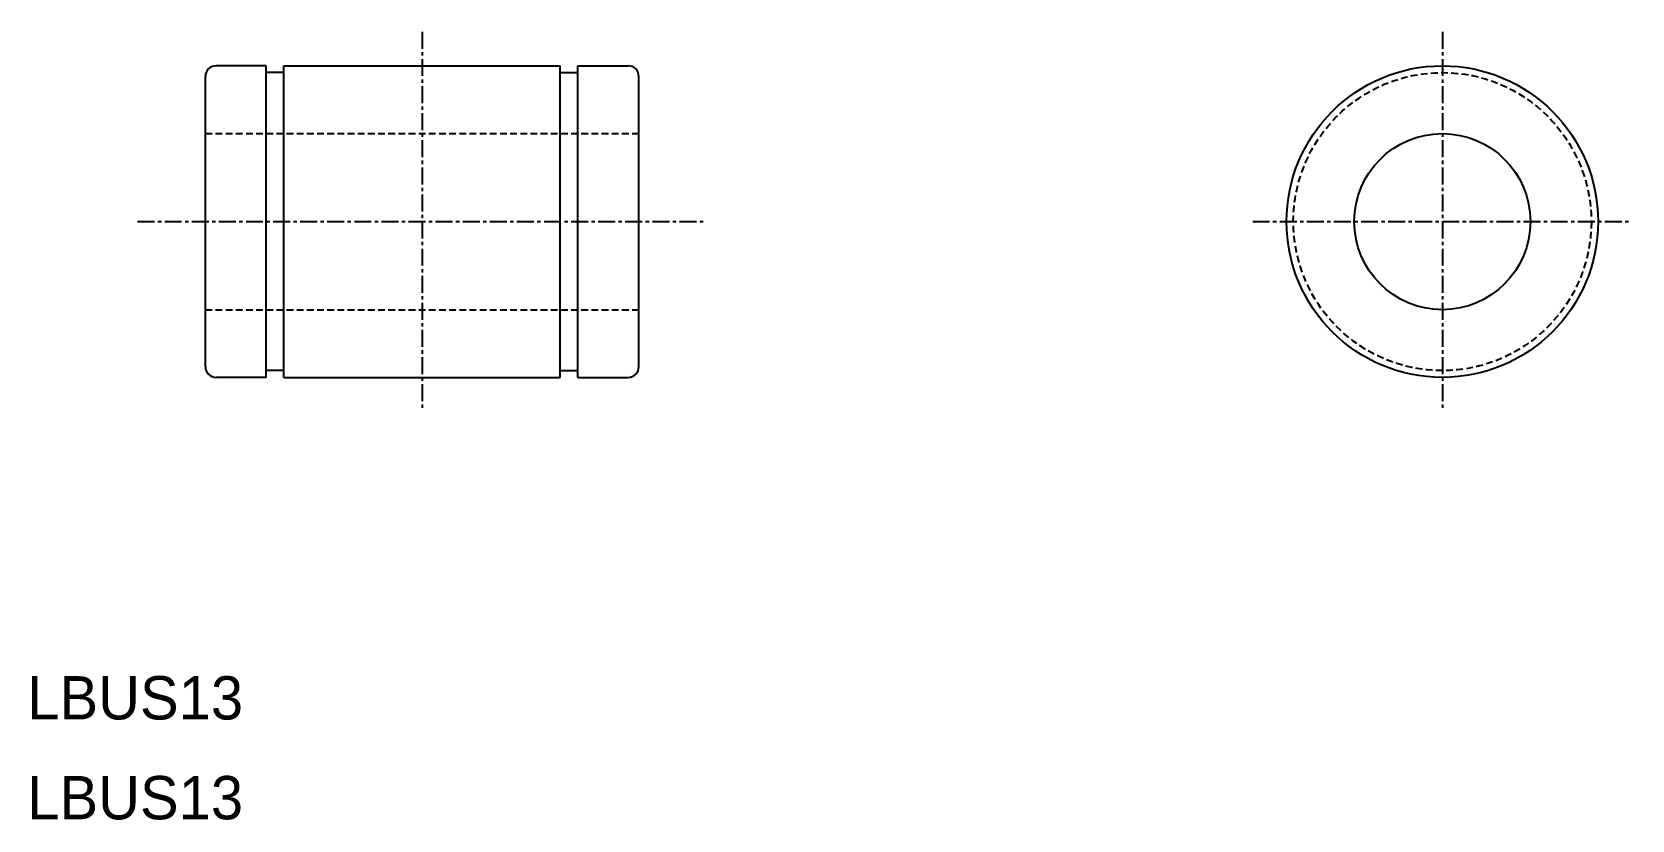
# Model space of a CAD drawing. Extents: x 127 to 245, y 152 to 211.
import ezdxf

# ---------------------------------------------------------------- set-up
doc = ezdxf.new("R2010")
doc.units = 0
doc.linetypes.add('CENTER', pattern=[2, 1.25, -0.25, 0.25, -0.25])
doc.linetypes.add('DASHED', pattern=[0.75, 0.5, -0.25])
doc.layers.get('0').update_dxf_attribs({"linetype": 'CONTINUOUS'})
doc.layers.add('CENTER', color=1, linetype='CENTER')

msp = doc.modelspace()

# ---------------------------------------------------------------- linework, layer by layer
at = {"color": 7, "linetype": 'CONTINUOUS'}
for p, q in [((144.19, 208.03), (140.49, 208.03)), ((142.34, 208.03), (142.34, 208.03)), ((143.27, 208.03), (143.27, 208.03)), ((144.19, 185.03), (144.19, 208.03)), ((145.49, 208.03), (165.89, 208.03)), ((145.49, 185.03), (145.49, 208.03)), ((165.89, 185.03), (165.89, 208.03)), ((167.19, 185.03), (167.19, 208.03)), ((167.19, 208.03), (170.89, 208.03)), ((139.69, 185.83), (139.69, 207.23)), ((145.49, 207.53), (144.19, 207.53)), ((165.89, 207.53), (167.19, 207.53)), ((171.69, 185.83), (171.69, 207.23)), ((145.49, 185.53), (144.19, 185.53)), ((165.89, 185.53), (167.19, 185.53)), ((144.19, 185.03), (140.49, 185.03)), ((145.49, 185.03), (165.89, 185.03)), ((167.19, 185.03), (170.89, 185.03))]:
    msp.add_line(p, q, dxfattribs=at)
at = {"color": 3, "linetype": 'DASHED'}
for p, q in [((139.69, 203.03), (171.69, 203.03)), ((139.69, 190.03), (171.69, 190.03))]:
    msp.add_line(p, q, dxfattribs=at)
at = {"color": 7, "linetype": 'CONTINUOUS'}
for radius in [11.5, 6.5]:
    msp.add_circle((231, 196.53), radius, dxfattribs=at)
at = {"color": 3, "linetype": 'DASHED'}
msp.add_circle((231, 196.53), 11, dxfattribs=at)
at = {"color": 7, "linetype": 'CONTINUOUS'}
for centre, start, end in [((140.49, 207.23), 90, 180), ((170.89, 207.23), 0, 90), ((140.49, 185.83), 180, 270), ((170.89, 185.83), 270, 0)]:
    msp.add_arc(centre, 0.8, start, end, dxfattribs=at)
at = {"layer": 'CENTER', "color": 1, "linetype": 'CENTER'}
for p, q in [((155.69, 210.53), (155.69, 182.53)), ((231, 210.53), (231, 182.53)), ((134.69, 196.53), (176.69, 196.53)), ((217, 196.53), (245, 196.53))]:
    msp.add_line(p, q, dxfattribs=at)

# ---------------------------------------------------------------- texts
at = {"color": 7, "linetype": 'CONTINUOUS'}
for p in [(126.54, 159.78), (126.54, 152.41)]:
    msp.add_text('LBUS13', height=3.2, dxfattribs=at).set_placement(p)

doc.saveas('drawing.dxf')
